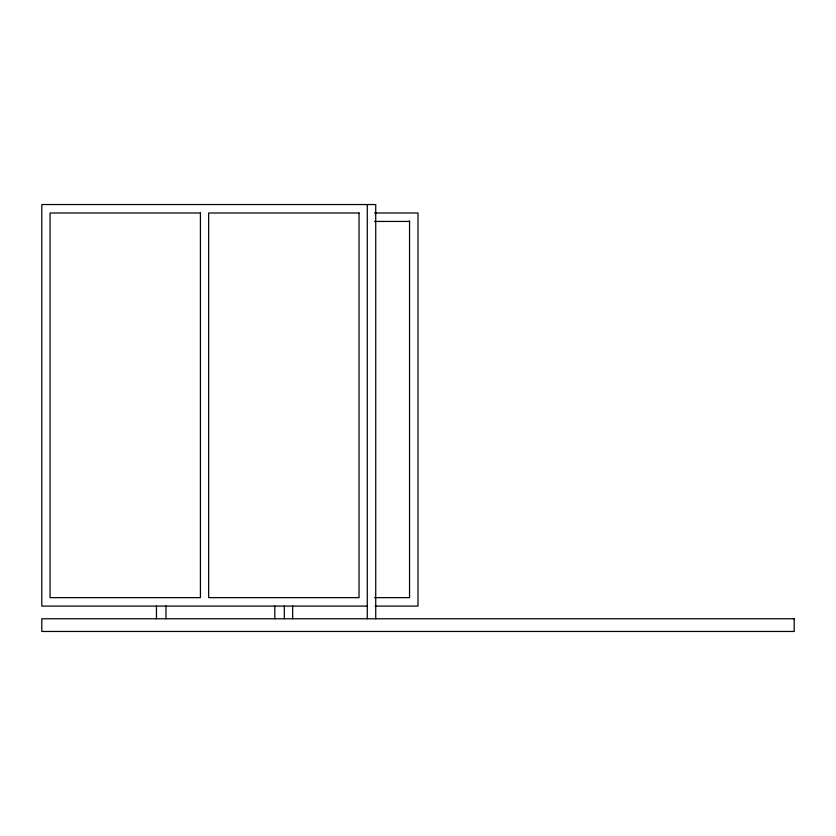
<?xml version="1.0" encoding="UTF-8"?>
<svg xmlns="http://www.w3.org/2000/svg" width="836" height="836" viewBox="0 0 836 836"><rect width="100%" height="100%" fill="white"/><g stroke="black" fill="none" stroke-linecap="round" stroke-linejoin="round"><path stroke-width="1.25" d="M374.538 212.992L418 212.992L418 606.1L375.197 606.1M374.538 221.446L409.546 221.446M374.538 597.646L409.546 597.646L409.546 220.819M367.422 606.1L41.8 606.1L41.8 204.538L375.73 204.538L375.73 618.776M367.276 204.538L367.276 618.776M292.652 605.776L292.652 618.776M284.324 605.87L284.324 618.776M274.814 605.87L274.814 618.776M165.967 605.87L165.967 618.776M156.457 605.87L156.457 618.776M200.421 212.992L50.045 212.992L50.045 597.646L200.421 597.646L200.421 212.992M359.041 212.992L208.655 212.992L208.655 597.646L359.041 597.646L359.041 212.992M794.2 618.776L41.8 618.776L41.8 631.462L794.2 631.462L794.2 618.776"/></g></svg>
